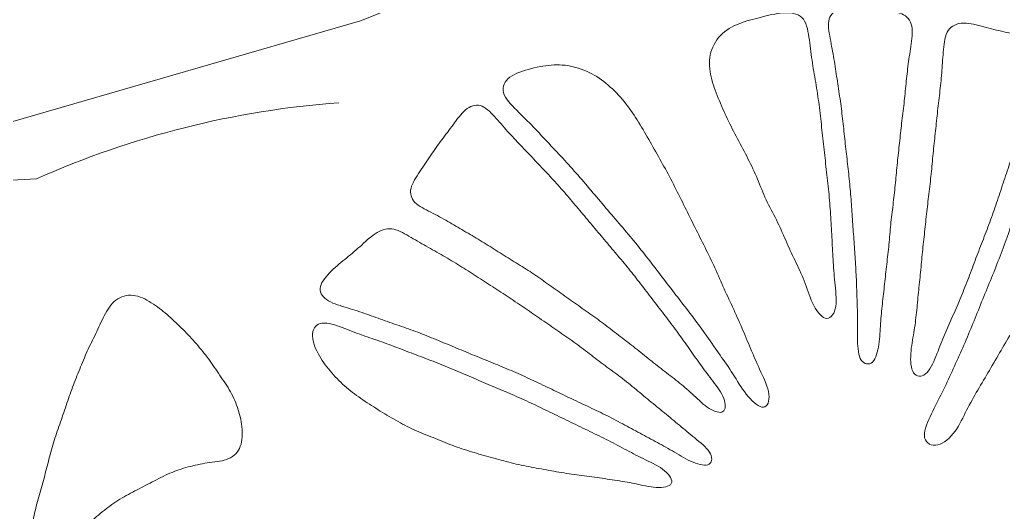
# Model space of a CAD drawing. Header units: inches. Extents: x 36 to 189, y -75 to 56.
# Drawn here: x 50.49 to 59.62, y 26.38 to 30.96 of the extents above; entities that cross this region are included whole.
import ezdxf

# ---------------------------------------------------------------- set-up
doc = ezdxf.new("R2010")
doc.units = ezdxf.units.IN
doc.layers.add('01_ORIGINAL_CAD', color=7, linetype='CONTINUOUS', lineweight=20)
doc.layers.add('10_EXTENSION_MASSES', color=7, linetype='CONTINUOUS', lineweight=15)

# ---------------------------------------------------------------- blocks, each defined once
blk = doc.blocks.new('OPTION_01_SCALLOP')
at = {"layer": '01_ORIGINAL_CAD'}
for points in [[(53.6498, 30.945, -0.14301), (60.2429, 31.6303, -0.286424), (65.3601, 28.4306), (66.4807, 23.8898, -0.272091), (64.8996, 18.9541), (63.6613, 17.5325)], [(53.6498, 30.945), (50.3999, 30.0042), (48.0949, 29.84), (45.4271, 29.473), (42.376, 26.5966), (41.758, 26.5966, -0.10797), (36.2477, 22.9537)]]:
    blk.add_lwpolyline(points, format="xyb", dxfattribs=at)
blk.add_lwpolyline([(46.027, 28.7592), (46.027, 29.2297), (50.6426, 29.4787)], dxfattribs=at)
blk.add_arc((54.0727, 21.7873), 8.4216, 94.2501, 114.03521, dxfattribs=at)
at = {"layer": '10_EXTENSION_MASSES'}
for points, knots in [([(58.0015, 30.9636), (58.0164, 31.0131), (58.0579, 31.0448), (58.113, 31.057), (58.1681, 31.0692), (58.2366, 31.0619), (58.3017, 31.0537), (58.3667, 31.0455), (58.4282, 31.0365), (58.4927, 31.0329), (58.5571, 31.0293), (58.6246, 31.0313), (58.6745, 31.0117), (58.7245, 30.9922), (58.757, 30.9512), (58.7681, 30.8966), (58.7793, 30.842), (58.7692, 30.7738), (58.7594, 30.7092), (58.7497, 30.6446), (58.7403, 30.5836), (58.7326, 30.5227), (58.7249, 30.4618), (58.7188, 30.4011), (58.7128, 30.34), (58.7067, 30.2789), (58.7006, 30.2174), (58.6935, 30.156), (58.6864, 30.0947), (58.6784, 30.0336), (58.6714, 29.9723), (58.6643, 29.9111), (58.6583, 29.8497), (58.6517, 29.7884), (58.6451, 29.7271), (58.638, 29.6659), (58.6319, 29.6046), (58.6258, 29.5432), (58.6207, 29.4816), (58.6146, 29.4203), (58.6085, 29.3589), (58.6015, 29.2977), (58.594, 29.2366), (58.5866, 29.1754), (58.5787, 29.1143), (58.5726, 29.0529), (58.5664, 28.9915), (58.5621, 28.9298), (58.5561, 28.8685), (58.55, 28.8071), (58.5424, 28.7461), (58.5356, 28.6848), (58.5287, 28.6236), (58.5226, 28.5621), (58.5158, 28.5007), (58.509, 28.4394), (58.5015, 28.3782), (58.495, 28.3174), (58.4885, 28.2566), (58.4829, 28.1963), (58.4789, 28.1338), (58.475, 28.0714), (58.4725, 28.0068), (58.4627, 27.9407), (58.4529, 27.8745), (58.4357, 27.8068), (58.4039, 27.7769), (58.372, 27.747), (58.3254, 27.7549), (58.2989, 27.7947), (58.2725, 27.8344), (58.2661, 27.906), (58.2641, 27.974), (58.2621, 28.0419), (58.2644, 28.1061), (58.2644, 28.1689), (58.2644, 28.2317), (58.2621, 28.293), (58.26, 28.355), (58.258, 28.4169), (58.2562, 28.4796), (58.2536, 28.5421), (58.251, 28.6046), (58.2476, 28.6671), (58.2435, 28.7295), (58.2395, 28.7918), (58.2348, 28.8541), (58.2304, 28.9165), (58.2259, 28.9788), (58.2217, 29.0411), (58.2175, 29.1035), (58.2134, 29.1659), (58.2093, 29.2282), (58.2045, 29.2905), (58.1996, 29.3528), (58.1939, 29.4151), (58.1875, 29.4772), (58.181, 29.5394), (58.1739, 29.6015), (58.1668, 29.6636), (58.1598, 29.7257), (58.1529, 29.7878), (58.1462, 29.8499), (58.1395, 29.9121), (58.1329, 29.9742), (58.1257, 30.0363), (58.1185, 30.0984), (58.1106, 30.1604), (58.1018, 30.2223), (58.093, 30.2842), (58.0833, 30.3461), (58.0741, 30.4075), (58.065, 30.469), (58.0564, 30.5301), (58.0458, 30.592), (58.0353, 30.6539), (58.0228, 30.7166), (58.0107, 30.7816), (57.9985, 30.8466), (57.9866, 30.914), (58.0015, 30.9636)], [0, 0, 0, 0, 0.025, 0.025, 0.025, 0.05, 0.05, 0.05, 0.075, 0.075, 0.075, 0.1, 0.1, 0.1, 0.125, 0.125, 0.125, 0.15, 0.15, 0.15, 0.175, 0.175, 0.175, 0.2, 0.2, 0.2, 0.225, 0.225, 0.225, 0.25, 0.25, 0.25, 0.275, 0.275, 0.275, 0.3, 0.3, 0.3, 0.325, 0.325, 0.325, 0.35, 0.35, 0.35, 0.375, 0.375, 0.375, 0.4, 0.4, 0.4, 0.425, 0.425, 0.425, 0.45, 0.45, 0.45, 0.475, 0.475, 0.475, 0.5, 0.5, 0.5, 0.525, 0.525, 0.525, 0.55, 0.55, 0.55, 0.575, 0.575, 0.575, 0.6, 0.6, 0.6, 0.625, 0.625, 0.625, 0.65, 0.65, 0.65, 0.675, 0.675, 0.675, 0.7, 0.7, 0.7, 0.725, 0.725, 0.725, 0.75, 0.75, 0.75, 0.775, 0.775, 0.775, 0.8, 0.8, 0.8, 0.825, 0.825, 0.825, 0.85, 0.85, 0.85, 0.875, 0.875, 0.875, 0.9, 0.9, 0.9, 0.925, 0.925, 0.925, 0.95, 0.95, 0.95, 0.975, 0.975, 0.975, 1, 1, 1, 1]), ([(56.9049, 30.4251), (56.8896, 30.4926), (56.8836, 30.5627), (56.8973, 30.6296), (56.9111, 30.6966), (56.9445, 30.7604), (56.9919, 30.8098), (57.0393, 30.8592), (57.1006, 30.8943), (57.1645, 30.9198), (57.2284, 30.9452), (57.2948, 30.9611), (57.3639, 30.9787), (57.4331, 30.9962), (57.5049, 31.0155), (57.5735, 31.0206), (57.642, 31.0258), (57.7073, 31.0169), (57.7475, 30.9771), (57.7876, 30.9374), (57.8027, 30.8667), (57.8138, 30.7951), (57.8249, 30.7235), (57.832, 30.651), (57.842, 30.5808), (57.8519, 30.5106), (57.8646, 30.4426), (57.8763, 30.374), (57.8879, 30.3054), (57.8985, 30.2361), (57.9075, 30.1666), (57.9164, 30.0971), (57.9238, 30.0274), (57.9313, 29.9577), (57.9388, 29.888), (57.9463, 29.8184), (57.954, 29.7488), (57.9618, 29.6792), (57.9696, 29.6096), (57.9775, 29.54), (57.9855, 29.4704), (57.9934, 29.4008), (58, 29.3311), (58.0065, 29.2614), (58.0116, 29.1916), (58.016, 29.1216), (58.0204, 29.0516), (58.0241, 28.9814), (58.0276, 28.9116), (58.0311, 28.8418), (58.0343, 28.7724), (58.0386, 28.7033), (58.043, 28.6343), (58.0485, 28.5657), (58.0561, 28.4904), (58.0636, 28.4151), (58.073, 28.3331), (58.0584, 28.2723), (58.0438, 28.2115), (58.005, 28.172), (57.9635, 28.1841), (57.9219, 28.1962), (57.8776, 28.2599), (57.8457, 28.3271), (57.8138, 28.3943), (57.7943, 28.4649), (57.7692, 28.5305), (57.7442, 28.5962), (57.7136, 28.6569), (57.684, 28.719), (57.6544, 28.781), (57.6257, 28.8444), (57.5978, 28.908), (57.5698, 28.9716), (57.5425, 29.0354), (57.5113, 29.0978), (57.4802, 29.1603), (57.4452, 29.2213), (57.4158, 29.2844), (57.3864, 29.3475), (57.3627, 29.4127), (57.3358, 29.4766), (57.3089, 29.5406), (57.2789, 29.6033), (57.2475, 29.6656), (57.216, 29.7278), (57.1831, 29.7895), (57.1504, 29.8514), (57.1178, 29.9132), (57.0856, 29.9752), (57.0555, 30.0381), (57.0255, 30.1009), (56.9978, 30.1644), (56.9715, 30.2287), (56.9452, 30.2929), (56.9203, 30.3577), (56.9049, 30.4251)], [0, 0, 0, 0, 0.03125, 0.03125, 0.03125, 0.0625, 0.0625, 0.0625, 0.09375, 0.09375, 0.09375, 0.125, 0.125, 0.125, 0.15625, 0.15625, 0.15625, 0.1875, 0.1875, 0.1875, 0.21875, 0.21875, 0.21875, 0.25, 0.25, 0.25, 0.28125, 0.28125, 0.28125, 0.3125, 0.3125, 0.3125, 0.34375, 0.34375, 0.34375, 0.375, 0.375, 0.375, 0.40625, 0.40625, 0.40625, 0.4375, 0.4375, 0.4375, 0.46875, 0.46875, 0.46875, 0.5, 0.5, 0.5, 0.53125, 0.53125, 0.53125, 0.5625, 0.5625, 0.5625, 0.59375, 0.59375, 0.59375, 0.625, 0.625, 0.625, 0.65625, 0.65625, 0.65625, 0.6875, 0.6875, 0.6875, 0.71875, 0.71875, 0.71875, 0.75, 0.75, 0.75, 0.78125, 0.78125, 0.78125, 0.8125, 0.8125, 0.8125, 0.84375, 0.84375, 0.84375, 0.875, 0.875, 0.875, 0.90625, 0.90625, 0.90625, 0.9375, 0.9375, 0.9375, 0.96875, 0.96875, 0.96875, 1, 1, 1, 1]), ([(58.8961, 27.6658), (58.8574, 27.6339), (58.8109, 27.6375), (58.7852, 27.6755), (58.7596, 27.7136), (58.7549, 27.7861), (58.7592, 27.8546), (58.7635, 27.9231), (58.777, 27.9875), (58.7875, 28.0502), (58.798, 28.1129), (58.8056, 28.1739), (58.8121, 28.2358), (58.8186, 28.2977), (58.824, 28.3606), (58.8302, 28.4233), (58.8364, 28.4859), (58.8434, 28.5485), (58.8495, 28.6111), (58.8557, 28.6738), (58.8609, 28.7365), (58.8673, 28.799), (58.8736, 28.8616), (58.881, 28.9239), (58.8878, 28.9863), (58.8947, 29.0488), (58.9009, 29.1114), (58.9078, 29.1739), (58.9148, 29.2364), (58.9224, 29.2987), (58.9298, 29.3611), (58.9372, 29.4235), (58.9444, 29.4859), (58.9507, 29.5485), (58.957, 29.6111), (58.9623, 29.6738), (58.9685, 29.7364), (58.9747, 29.7989), (58.9817, 29.8613), (58.9885, 29.9238), (58.9952, 29.9863), (59.0016, 30.0489), (59.0086, 30.1114), (59.0157, 30.1739), (59.0234, 30.2363), (59.0302, 30.2985), (59.0369, 30.3607), (59.0428, 30.4227), (59.0478, 30.4859), (59.0528, 30.549), (59.0569, 30.6132), (59.0626, 30.6791), (59.0683, 30.7451), (59.0756, 30.8128), (59.1058, 30.8574), (59.1361, 30.9021), (59.1895, 30.9237), (59.2493, 30.9251), (59.3091, 30.9266), (59.3754, 30.9078), (59.4384, 30.8909), (59.5014, 30.874), (59.5611, 30.8589), (59.6236, 30.8445), (59.6861, 30.8301), (59.7514, 30.8165), (59.8122, 30.7965), (59.873, 30.7765), (59.9293, 30.7502), (59.9545, 30.7063), (59.9798, 30.6623), (59.974, 30.6008), (59.959, 30.5382), (59.9441, 30.4756), (59.9201, 30.412), (59.8997, 30.3499), (59.8793, 30.2877), (59.8625, 30.2271), (59.8457, 30.1661), (59.8289, 30.1051), (59.812, 30.0437), (59.7941, 29.9826), (59.7762, 29.9215), (59.7572, 29.8606), (59.7375, 29.7999), (59.7178, 29.7393), (59.6973, 29.679), (59.677, 29.6186), (59.6567, 29.5582), (59.6365, 29.4978), (59.6164, 29.4373), (59.5964, 29.3768), (59.5765, 29.3162), (59.556, 29.2559), (59.5355, 29.1956), (59.5143, 29.1355), (59.4922, 29.0757), (59.4702, 29.016), (59.4472, 28.9565), (59.4243, 28.8971), (59.4014, 28.8376), (59.3786, 28.7781), (59.3559, 28.7185), (59.3333, 28.659), (59.3109, 28.5993), (59.2879, 28.5399), (59.265, 28.4804), (59.2415, 28.4212), (59.217, 28.3623), (59.1924, 28.3034), (59.1668, 28.2448), (59.1411, 28.187), (59.1155, 28.1291), (59.0898, 28.072), (59.0657, 28.013), (59.0416, 27.9539), (59.0191, 27.8931), (58.9924, 27.829), (58.9657, 27.7649), (58.9348, 27.6976), (58.8961, 27.6658)], [0, 0, 0, 0, 0.025, 0.025, 0.025, 0.05, 0.05, 0.05, 0.075, 0.075, 0.075, 0.1, 0.1, 0.1, 0.125, 0.125, 0.125, 0.15, 0.15, 0.15, 0.175, 0.175, 0.175, 0.2, 0.2, 0.2, 0.225, 0.225, 0.225, 0.25, 0.25, 0.25, 0.275, 0.275, 0.275, 0.3, 0.3, 0.3, 0.325, 0.325, 0.325, 0.35, 0.35, 0.35, 0.375, 0.375, 0.375, 0.4, 0.4, 0.4, 0.425, 0.425, 0.425, 0.45, 0.45, 0.45, 0.475, 0.475, 0.475, 0.5, 0.5, 0.5, 0.525, 0.525, 0.525, 0.55, 0.55, 0.55, 0.575, 0.575, 0.575, 0.6, 0.6, 0.6, 0.625, 0.625, 0.625, 0.65, 0.65, 0.65, 0.675, 0.675, 0.675, 0.7, 0.7, 0.7, 0.725, 0.725, 0.725, 0.75, 0.75, 0.75, 0.775, 0.775, 0.775, 0.8, 0.8, 0.8, 0.825, 0.825, 0.825, 0.85, 0.85, 0.85, 0.875, 0.875, 0.875, 0.9, 0.9, 0.9, 0.925, 0.925, 0.925, 0.95, 0.95, 0.95, 0.975, 0.975, 0.975, 1, 1, 1, 1]), ([(59.0092, 27.0062), (58.9529, 26.9931), (58.8998, 27.0205), (58.8879, 27.0719), (58.876, 27.1233), (58.9053, 27.1986), (58.938, 27.2691), (58.9708, 27.3396), (59.0069, 27.4053), (59.0394, 27.4704), (59.072, 27.5354), (59.1009, 27.5998), (59.1307, 27.6647), (59.1604, 27.7295), (59.1909, 27.7949), (59.2203, 27.8607), (59.2498, 27.9264), (59.2782, 27.9926), (59.3057, 28.0591), (59.3332, 28.1257), (59.3598, 28.1925), (59.3866, 28.2593), (59.4134, 28.3261), (59.4405, 28.3928), (59.4677, 28.4594), (59.4949, 28.5261), (59.5224, 28.5926), (59.549, 28.6595), (59.5756, 28.7263), (59.6014, 28.7935), (59.626, 28.8611), (59.6506, 28.9288), (59.674, 28.9968), (59.6975, 29.0649), (59.721, 29.1329), (59.7445, 29.201), (59.7683, 29.2689), (59.7921, 29.3368), (59.8161, 29.4047), (59.8397, 29.4726), (59.8634, 29.5406), (59.8866, 29.6087), (59.9084, 29.6774), (59.9302, 29.746), (59.9506, 29.8152), (59.9711, 29.8841), (59.9916, 29.9529), (60.0122, 30.0214), (60.0325, 30.0899), (60.0528, 30.1585), (60.0728, 30.2271), (60.0906, 30.3006), (60.1084, 30.3741), (60.1241, 30.4524), (60.1529, 30.5133), (60.1817, 30.5742), (60.2236, 30.6177), (60.2792, 30.6247), (60.3347, 30.6318), (60.4038, 30.6025), (60.4746, 30.573), (60.5454, 30.5434), (60.6178, 30.5137), (60.6832, 30.4809), (60.7485, 30.4482), (60.8067, 30.4124), (60.8248, 30.361), (60.8429, 30.3095), (60.8209, 30.2424), (60.7876, 30.1777), (60.7544, 30.113), (60.7099, 30.0508), (60.6721, 29.9882), (60.6343, 29.9256), (60.6032, 29.8626), (60.5724, 29.7987), (60.5416, 29.7349), (60.5112, 29.6701), (60.4791, 29.606), (60.447, 29.5419), (60.4132, 29.4784), (60.3807, 29.4143), (60.3481, 29.3502), (60.3169, 29.2854), (60.285, 29.2212), (60.2532, 29.1569), (60.2208, 29.0931), (60.1883, 29.0293), (60.1559, 28.9655), (60.1234, 28.9017), (60.0913, 28.8376), (60.0592, 28.7734), (60.0274, 28.7091), (59.9953, 28.645), (59.9633, 28.5809), (59.9309, 28.5171), (59.8993, 28.4528), (59.8676, 28.3886), (59.8365, 28.3239), (59.8042, 28.2598), (59.7719, 28.1958), (59.7384, 28.1323), (59.7036, 28.0698), (59.6687, 28.0074), (59.6326, 27.9459), (59.5967, 27.8843), (59.5609, 27.8227), (59.5252, 27.761), (59.4891, 27.6994), (59.4531, 27.6378), (59.4166, 27.5764), (59.3809, 27.5151), (59.3451, 27.4538), (59.3101, 27.3927), (59.2775, 27.328), (59.2449, 27.2633), (59.2148, 27.195), (59.17, 27.134), (59.1252, 27.073), (59.0656, 27.0193), (59.0092, 27.0062)], [0, 0, 0, 0, 0.025, 0.025, 0.025, 0.05, 0.05, 0.05, 0.075, 0.075, 0.075, 0.1, 0.1, 0.1, 0.125, 0.125, 0.125, 0.15, 0.15, 0.15, 0.175, 0.175, 0.175, 0.2, 0.2, 0.2, 0.225, 0.225, 0.225, 0.25, 0.25, 0.25, 0.275, 0.275, 0.275, 0.3, 0.3, 0.3, 0.325, 0.325, 0.325, 0.35, 0.35, 0.35, 0.375, 0.375, 0.375, 0.4, 0.4, 0.4, 0.425, 0.425, 0.425, 0.45, 0.45, 0.45, 0.475, 0.475, 0.475, 0.5, 0.5, 0.5, 0.525, 0.525, 0.525, 0.55, 0.55, 0.55, 0.575, 0.575, 0.575, 0.6, 0.6, 0.6, 0.625, 0.625, 0.625, 0.65, 0.65, 0.65, 0.675, 0.675, 0.675, 0.7, 0.7, 0.7, 0.725, 0.725, 0.725, 0.75, 0.75, 0.75, 0.775, 0.775, 0.775, 0.8, 0.8, 0.8, 0.825, 0.825, 0.825, 0.85, 0.85, 0.85, 0.875, 0.875, 0.875, 0.9, 0.9, 0.9, 0.925, 0.925, 0.925, 0.95, 0.95, 0.95, 0.975, 0.975, 0.975, 1, 1, 1, 1]), ([(54.977, 30.2795), (54.9619, 30.3337), (54.9861, 30.3857), (55.0364, 30.4233), (55.0868, 30.461), (55.1634, 30.4842), (55.2362, 30.5025), (55.3091, 30.5208), (55.3782, 30.5342), (55.4467, 30.537), (55.5153, 30.5399), (55.5834, 30.5322), (55.6502, 30.5137), (55.717, 30.4951), (55.7825, 30.4657), (55.8426, 30.4281), (55.9026, 30.3905), (55.9572, 30.3447), (56.0076, 30.295), (56.058, 30.2453), (56.1041, 30.1916), (56.1455, 30.135), (56.1869, 30.0785), (56.2236, 30.019), (56.2594, 29.9588), (56.2952, 29.8985), (56.3301, 29.8374), (56.3648, 29.7765), (56.3994, 29.7156), (56.4338, 29.6548), (56.4675, 29.5932), (56.5012, 29.5316), (56.5343, 29.4691), (56.5666, 29.4061), (56.5989, 29.3432), (56.6305, 29.2798), (56.6616, 29.2168), (56.6927, 29.1539), (56.7234, 29.0914), (56.7545, 29.0289), (56.7855, 28.9663), (56.817, 28.9037), (56.8485, 28.8407), (56.88, 28.7778), (56.9116, 28.7145), (56.9408, 28.6503), (56.97, 28.5861), (56.997, 28.521), (57.0259, 28.4566), (57.0548, 28.3923), (57.0857, 28.3288), (57.1152, 28.2645), (57.1448, 28.2002), (57.173, 28.1351), (57.2003, 28.0707), (57.2277, 28.0064), (57.2541, 27.9426), (57.2812, 27.8792), (57.3083, 27.8158), (57.3359, 27.7527), (57.3673, 27.6841), (57.3987, 27.6156), (57.4338, 27.5414), (57.4415, 27.4777), (57.4492, 27.4139), (57.4295, 27.3604), (57.3913, 27.357), (57.3532, 27.3536), (57.2966, 27.4003), (57.2486, 27.4573), (57.2006, 27.5143), (57.1613, 27.5817), (57.1218, 27.6438), (57.0824, 27.706), (57.0429, 27.7628), (57.0029, 27.8203), (56.9629, 27.8779), (56.9223, 27.936), (56.8814, 27.994), (56.8405, 28.052), (56.7991, 28.1098), (56.7567, 28.1667), (56.7143, 28.2237), (56.6709, 28.2798), (56.6275, 28.3359), (56.5841, 28.392), (56.5407, 28.4481), (56.4975, 28.5044), (56.4543, 28.5607), (56.4113, 28.6171), (56.3681, 28.6734), (56.3249, 28.7297), (56.2816, 28.786), (56.2372, 28.8413), (56.1928, 28.8965), (56.1472, 28.9509), (56.1013, 29.005), (56.0554, 29.0591), (56.0091, 29.1129), (55.963, 29.1669), (55.917, 29.2209), (55.8711, 29.275), (55.8253, 29.3292), (55.7795, 29.3834), (55.7339, 29.4377), (55.6874, 29.4913), (55.6409, 29.5449), (55.5936, 29.5978), (55.5455, 29.65), (55.4973, 29.7023), (55.4484, 29.7539), (55.4004, 29.8054), (55.3523, 29.857), (55.3051, 29.9086), (55.2553, 29.9597), (55.2055, 30.0109), (55.1532, 30.0615), (55.0998, 30.1151), (55.0465, 30.1687), (54.9921, 30.2252), (54.977, 30.2795)], [0, 0, 0, 0, 0.025, 0.025, 0.025, 0.05, 0.05, 0.05, 0.075, 0.075, 0.075, 0.1, 0.1, 0.1, 0.125, 0.125, 0.125, 0.15, 0.15, 0.15, 0.175, 0.175, 0.175, 0.2, 0.2, 0.2, 0.225, 0.225, 0.225, 0.25, 0.25, 0.25, 0.275, 0.275, 0.275, 0.3, 0.3, 0.3, 0.325, 0.325, 0.325, 0.35, 0.35, 0.35, 0.375, 0.375, 0.375, 0.4, 0.4, 0.4, 0.425, 0.425, 0.425, 0.45, 0.45, 0.45, 0.475, 0.475, 0.475, 0.5, 0.5, 0.5, 0.525, 0.525, 0.525, 0.55, 0.55, 0.55, 0.575, 0.575, 0.575, 0.6, 0.6, 0.6, 0.625, 0.625, 0.625, 0.65, 0.65, 0.65, 0.675, 0.675, 0.675, 0.7, 0.7, 0.7, 0.725, 0.725, 0.725, 0.75, 0.75, 0.75, 0.775, 0.775, 0.775, 0.8, 0.8, 0.8, 0.825, 0.825, 0.825, 0.85, 0.85, 0.85, 0.875, 0.875, 0.875, 0.9, 0.9, 0.9, 0.925, 0.925, 0.925, 0.95, 0.95, 0.95, 0.975, 0.975, 0.975, 1, 1, 1, 1]), ([(54.1187, 29.3918), (54.1303, 29.4415), (54.1666, 29.4953), (54.2014, 29.5472), (54.2362, 29.5991), (54.2695, 29.6492), (54.3027, 29.6977), (54.336, 29.7462), (54.3693, 29.7931), (54.4038, 29.8397), (54.4383, 29.8862), (54.4741, 29.9323), (54.5103, 29.9817), (54.5465, 30.0312), (54.5831, 30.0839), (54.6254, 30.1191), (54.6677, 30.1543), (54.7157, 30.1719), (54.7619, 30.1589), (54.8082, 30.146), (54.8527, 30.1023), (54.8946, 30.0569), (54.9364, 30.0115), (54.9757, 29.9644), (55.0155, 29.9198), (55.0553, 29.8752), (55.0956, 29.8332), (55.1361, 29.7907), (55.1765, 29.7483), (55.217, 29.7055), (55.2576, 29.6626), (55.2982, 29.6197), (55.3388, 29.5769), (55.3792, 29.5338), (55.4196, 29.4908), (55.4597, 29.4476), (55.4989, 29.4035), (55.538, 29.3594), (55.5762, 29.3145), (55.6142, 29.2693), (55.6522, 29.2242), (55.6901, 29.1789), (55.728, 29.1337), (55.7659, 29.0885), (55.8039, 29.0434), (55.8419, 28.9983), (55.88, 28.9532), (55.918, 28.9081), (55.9561, 28.8631), (55.9942, 28.818), (56.0324, 28.7731), (56.0702, 28.7278), (56.108, 28.6825), (56.1454, 28.6369), (56.1821, 28.5907), (56.2187, 28.5445), (56.2546, 28.4976), (56.2904, 28.4508), (56.3263, 28.4039), (56.3622, 28.3571), (56.3982, 28.3104), (56.4343, 28.2637), (56.4704, 28.2171), (56.506, 28.17), (56.5416, 28.123), (56.5767, 28.0756), (56.6114, 28.0277), (56.646, 27.9799), (56.6801, 27.9316), (56.7139, 27.8834), (56.7477, 27.8353), (56.7811, 27.7874), (56.8155, 27.7401), (56.85, 27.6928), (56.8855, 27.6462), (56.9235, 27.596), (56.9616, 27.5458), (57.0023, 27.4921), (57.0222, 27.4393), (57.0422, 27.3864), (57.0415, 27.3344), (57.0152, 27.3166), (56.9888, 27.2987), (56.9369, 27.3149), (56.8874, 27.3462), (56.838, 27.3775), (56.791, 27.4239), (56.7458, 27.4658), (56.7005, 27.5078), (56.6569, 27.5455), (56.612, 27.5819), (56.5671, 27.6182), (56.521, 27.6534), (56.4749, 27.689), (56.4289, 27.7245), (56.3828, 27.7606), (56.3373, 27.7971), (56.2918, 27.8336), (56.2468, 27.8706), (56.2009, 27.9067), (56.155, 27.9428), (56.1082, 27.978), (56.0617, 28.0138), (56.0152, 28.0496), (55.9692, 28.086), (55.9224, 28.1213), (55.8757, 28.1567), (55.8283, 28.1909), (55.7805, 28.2248), (55.7327, 28.2587), (55.6845, 28.2922), (55.6366, 28.3261), (55.5888, 28.3601), (55.5411, 28.3944), (55.4934, 28.4284), (55.4457, 28.4624), (55.3978, 28.496), (55.35, 28.5296), (55.3022, 28.5632), (55.2544, 28.5967), (55.2054, 28.6282), (55.1564, 28.6598), (55.1061, 28.6895), (55.0564, 28.7201), (55.0067, 28.7507), (54.9576, 28.7824), (54.9083, 28.8137), (54.859, 28.8449), (54.8095, 28.8759), (54.7598, 28.9062), (54.7101, 28.9365), (54.6602, 28.966), (54.6106, 28.9955), (54.561, 29.0249), (54.5116, 29.0541), (54.4609, 29.083), (54.4101, 29.1119), (54.3579, 29.1403), (54.303, 29.1683), (54.2482, 29.1962), (54.1906, 29.2235), (54.1553, 29.26), (54.1201, 29.2965), (54.107, 29.3421), (54.1187, 29.3918)], [0, 0, 0, 0, 0.020833, 0.020833, 0.020833, 0.041667, 0.041667, 0.041667, 0.0625, 0.0625, 0.0625, 0.083333, 0.083333, 0.083333, 0.104167, 0.104167, 0.104167, 0.125, 0.125, 0.125, 0.145833, 0.145833, 0.145833, 0.166667, 0.166667, 0.166667, 0.1875, 0.1875, 0.1875, 0.208333, 0.208333, 0.208333, 0.229167, 0.229167, 0.229167, 0.25, 0.25, 0.25, 0.270833, 0.270833, 0.270833, 0.291667, 0.291667, 0.291667, 0.3125, 0.3125, 0.3125, 0.333333, 0.333333, 0.333333, 0.354167, 0.354167, 0.354167, 0.375, 0.375, 0.375, 0.395833, 0.395833, 0.395833, 0.416667, 0.416667, 0.416667, 0.4375, 0.4375, 0.4375, 0.458333, 0.458333, 0.458333, 0.479167, 0.479167, 0.479167, 0.5, 0.5, 0.5, 0.520833, 0.520833, 0.520833, 0.541667, 0.541667, 0.541667, 0.5625, 0.5625, 0.5625, 0.583333, 0.583333, 0.583333, 0.604167, 0.604167, 0.604167, 0.625, 0.625, 0.625, 0.645833, 0.645833, 0.645833, 0.666667, 0.666667, 0.666667, 0.6875, 0.6875, 0.6875, 0.708333, 0.708333, 0.708333, 0.729167, 0.729167, 0.729167, 0.75, 0.75, 0.75, 0.770833, 0.770833, 0.770833, 0.791667, 0.791667, 0.791667, 0.8125, 0.8125, 0.8125, 0.833333, 0.833333, 0.833333, 0.854167, 0.854167, 0.854167, 0.875, 0.875, 0.875, 0.895833, 0.895833, 0.895833, 0.916667, 0.916667, 0.916667, 0.9375, 0.9375, 0.9375, 0.958333, 0.958333, 0.958333, 0.979167, 0.979167, 0.979167, 1, 1, 1, 1]), ([(53.2742, 28.4609), (53.2776, 28.5069), (53.3171, 28.5582), (53.3617, 28.6043), (53.4063, 28.6504), (53.4561, 28.6911), (53.5039, 28.7303), (53.5518, 28.7695), (53.5977, 28.8071), (53.6436, 28.8483), (53.6896, 28.8895), (53.7355, 28.9344), (53.7848, 28.9671), (53.8341, 28.9998), (53.8866, 29.0202), (53.9395, 29.0146), (53.9924, 29.0089), (54.0456, 28.9772), (54.0992, 28.9458), (54.1529, 28.9144), (54.2069, 28.8834), (54.2602, 28.8533), (54.3134, 28.8232), (54.3658, 28.7942), (54.4176, 28.7641), (54.4695, 28.7341), (54.5208, 28.703), (54.5719, 28.6714), (54.6229, 28.6398), (54.6737, 28.6077), (54.7245, 28.5746), (54.7752, 28.5416), (54.8259, 28.5076), (54.8769, 28.4742), (54.928, 28.4408), (54.9794, 28.4081), (55.0302, 28.3749), (55.0809, 28.3417), (55.131, 28.3079), (55.1812, 28.2738), (55.2315, 28.2396), (55.2818, 28.2051), (55.3317, 28.1702), (55.3816, 28.1354), (55.4311, 28.1002), (55.4808, 28.0657), (55.5306, 28.0313), (55.5804, 27.9975), (55.6296, 27.9624), (55.6788, 27.9272), (55.7272, 27.8907), (55.7753, 27.8537), (55.8235, 27.8167), (55.8714, 27.7792), (55.9201, 27.7432), (55.9688, 27.7072), (56.0183, 27.6727), (56.0665, 27.636), (56.1146, 27.5994), (56.1614, 27.5605), (56.2082, 27.5215), (56.255, 27.4825), (56.3018, 27.4433), (56.3489, 27.4048), (56.3959, 27.3662), (56.4432, 27.3283), (56.4895, 27.29), (56.5358, 27.2517), (56.5811, 27.2132), (56.6278, 27.1746), (56.6745, 27.136), (56.7226, 27.0973), (56.7735, 27.0554), (56.8243, 27.0135), (56.878, 26.9684), (56.8997, 26.9239), (56.9214, 26.8794), (56.9112, 26.8356), (56.8744, 26.823), (56.8376, 26.8104), (56.7741, 26.8289), (56.7147, 26.856), (56.6554, 26.883), (56.6001, 26.9186), (56.5462, 26.9507), (56.4922, 26.9827), (56.4395, 27.0111), (56.3863, 27.0397), (56.333, 27.0682), (56.2791, 27.0969), (56.2253, 27.126), (56.1716, 27.1551), (56.1179, 27.1846), (56.0639, 27.2133), (56.0099, 27.242), (55.9556, 27.2699), (55.9008, 27.2969), (55.846, 27.3238), (55.7907, 27.3498), (55.7354, 27.3759), (55.6801, 27.402), (55.6248, 27.4281), (55.5696, 27.4543), (55.5144, 27.4804), (55.4592, 27.5067), (55.4041, 27.5331), (55.349, 27.5595), (55.2939, 27.586), (55.2386, 27.612), (55.1832, 27.6379), (55.1277, 27.6633), (55.0716, 27.6876), (55.0155, 27.7118), (54.959, 27.735), (54.9024, 27.7582), (54.8459, 27.7813), (54.7893, 27.8045), (54.7328, 27.8277), (54.6762, 27.8509), (54.6197, 27.8742), (54.5633, 27.8976), (54.5068, 27.9209), (54.4504, 27.9444), (54.3939, 27.9678), (54.3374, 27.9911), (54.2809, 28.0144), (54.2239, 28.0364), (54.1669, 28.0584), (54.1095, 28.0791), (54.0518, 28.0995), (53.9941, 28.1199), (53.9362, 28.14), (53.8788, 28.1603), (53.8214, 28.1807), (53.7644, 28.2015), (53.7071, 28.2215), (53.6497, 28.2415), (53.5919, 28.2608), (53.5301, 28.2793), (53.4682, 28.2979), (53.4023, 28.3157), (53.353, 28.3449), (53.3036, 28.3742), (53.2709, 28.4148), (53.2742, 28.4609)], [0, 0, 0, 0, 0.020833, 0.020833, 0.020833, 0.041667, 0.041667, 0.041667, 0.0625, 0.0625, 0.0625, 0.083333, 0.083333, 0.083333, 0.104167, 0.104167, 0.104167, 0.125, 0.125, 0.125, 0.145833, 0.145833, 0.145833, 0.166667, 0.166667, 0.166667, 0.1875, 0.1875, 0.1875, 0.208333, 0.208333, 0.208333, 0.229167, 0.229167, 0.229167, 0.25, 0.25, 0.25, 0.270833, 0.270833, 0.270833, 0.291667, 0.291667, 0.291667, 0.3125, 0.3125, 0.3125, 0.333333, 0.333333, 0.333333, 0.354167, 0.354167, 0.354167, 0.375, 0.375, 0.375, 0.395833, 0.395833, 0.395833, 0.416667, 0.416667, 0.416667, 0.4375, 0.4375, 0.4375, 0.458333, 0.458333, 0.458333, 0.479167, 0.479167, 0.479167, 0.5, 0.5, 0.5, 0.520833, 0.520833, 0.520833, 0.541667, 0.541667, 0.541667, 0.5625, 0.5625, 0.5625, 0.583333, 0.583333, 0.583333, 0.604167, 0.604167, 0.604167, 0.625, 0.625, 0.625, 0.645833, 0.645833, 0.645833, 0.666667, 0.666667, 0.666667, 0.6875, 0.6875, 0.6875, 0.708333, 0.708333, 0.708333, 0.729167, 0.729167, 0.729167, 0.75, 0.75, 0.75, 0.770833, 0.770833, 0.770833, 0.791667, 0.791667, 0.791667, 0.8125, 0.8125, 0.8125, 0.833333, 0.833333, 0.833333, 0.854167, 0.854167, 0.854167, 0.875, 0.875, 0.875, 0.895833, 0.895833, 0.895833, 0.916667, 0.916667, 0.916667, 0.9375, 0.9375, 0.9375, 0.958333, 0.958333, 0.958333, 0.979167, 0.979167, 0.979167, 1, 1, 1, 1]), ([(50.6142, 25.7613), (50.5721, 25.7421), (50.533, 25.7574), (50.5189, 25.7991), (50.5049, 25.8408), (50.5158, 25.9089), (50.53, 25.9726), (50.5442, 26.0363), (50.5615, 26.0956), (50.5759, 26.1541), (50.5903, 26.2126), (50.6017, 26.2702), (50.6143, 26.3284), (50.6268, 26.3865), (50.6404, 26.4451), (50.6559, 26.5033), (50.6714, 26.5615), (50.6888, 26.6194), (50.7051, 26.6774), (50.7215, 26.7355), (50.7369, 26.7937), (50.7518, 26.852), (50.7667, 26.9104), (50.7812, 26.9688), (50.7988, 27.0268), (50.8165, 27.0847), (50.8373, 27.1421), (50.8575, 27.1998), (50.8777, 27.2574), (50.8971, 27.3153), (50.9164, 27.3727), (50.9356, 27.4301), (50.9547, 27.487), (50.9757, 27.543), (50.9968, 27.5989), (51.02, 27.654), (51.0427, 27.7097), (51.0655, 27.7653), (51.0877, 27.8216), (51.1127, 27.8766), (51.1377, 27.9316), (51.1653, 27.9852), (51.1914, 28.0403), (51.2176, 28.0955), (51.2421, 28.1521), (51.2711, 28.2074), (51.3, 28.2627), (51.3333, 28.3168), (51.3789, 28.3518), (51.4245, 28.3867), (51.4825, 28.4025), (51.54, 28.3961), (51.5974, 28.3897), (51.6544, 28.3613), (51.7069, 28.3281), (51.7594, 28.295), (51.8075, 28.2572), (51.8534, 28.2179), (51.8994, 28.1786), (51.9433, 28.1378), (51.9861, 28.095), (52.029, 28.0521), (52.0707, 28.0072), (52.1111, 27.9616), (52.1515, 27.916), (52.1904, 27.8697), (52.2266, 27.8212), (52.2628, 27.7727), (52.2962, 27.7222), (52.3306, 27.6719), (52.3651, 27.6217), (52.4006, 27.5718), (52.4311, 27.5195), (52.4616, 27.4671), (52.4872, 27.4122), (52.5073, 27.3549), (52.5275, 27.2976), (52.5423, 27.2378), (52.5489, 27.175), (52.5554, 27.1123), (52.5538, 27.0466), (52.5339, 26.9939), (52.5141, 26.9412), (52.4761, 26.9015), (52.4254, 26.879), (52.3748, 26.8566), (52.3115, 26.8514), (52.2502, 26.8429), (52.1889, 26.8343), (52.1296, 26.8222), (52.0713, 26.8073), (52.013, 26.7924), (51.9557, 26.7747), (51.9001, 26.7519), (51.8445, 26.7292), (51.7905, 26.7014), (51.7365, 26.6734), (51.6825, 26.6454), (51.6285, 26.6172), (51.5748, 26.5893), (51.521, 26.5614), (51.4675, 26.5339), (51.4164, 26.5024), (51.3652, 26.4709), (51.3164, 26.4355), (51.2691, 26.398), (51.2217, 26.3605), (51.1758, 26.3209), (51.1315, 26.2792), (51.0872, 26.2375), (51.0444, 26.1937), (51.0014, 26.151), (50.9584, 26.1082), (50.9151, 26.0666), (50.8726, 26.0229), (50.8301, 25.9792), (50.7885, 25.9334), (50.745, 25.8837), (50.7016, 25.834), (50.6564, 25.7804), (50.6142, 25.7613)], [0, 0, 0, 0, 0.025, 0.025, 0.025, 0.05, 0.05, 0.05, 0.075, 0.075, 0.075, 0.1, 0.1, 0.1, 0.125, 0.125, 0.125, 0.15, 0.15, 0.15, 0.175, 0.175, 0.175, 0.2, 0.2, 0.2, 0.225, 0.225, 0.225, 0.25, 0.25, 0.25, 0.275, 0.275, 0.275, 0.3, 0.3, 0.3, 0.325, 0.325, 0.325, 0.35, 0.35, 0.35, 0.375, 0.375, 0.375, 0.4, 0.4, 0.4, 0.425, 0.425, 0.425, 0.45, 0.45, 0.45, 0.475, 0.475, 0.475, 0.5, 0.5, 0.5, 0.525, 0.525, 0.525, 0.55, 0.55, 0.55, 0.575, 0.575, 0.575, 0.6, 0.6, 0.6, 0.625, 0.625, 0.625, 0.65, 0.65, 0.65, 0.675, 0.675, 0.675, 0.7, 0.7, 0.7, 0.725, 0.725, 0.725, 0.75, 0.75, 0.75, 0.775, 0.775, 0.775, 0.8, 0.8, 0.8, 0.825, 0.825, 0.825, 0.85, 0.85, 0.85, 0.875, 0.875, 0.875, 0.9, 0.9, 0.9, 0.925, 0.925, 0.925, 0.95, 0.95, 0.95, 0.975, 0.975, 0.975, 1, 1, 1, 1]), ([(53.2676, 27.8342), (53.2338, 27.8937), (53.2053, 27.9615), (53.2041, 28.0186), (53.2029, 28.0757), (53.2289, 28.122), (53.276, 28.1352), (53.323, 28.1483), (53.3912, 28.1283), (53.4562, 28.1055), (53.5212, 28.0828), (53.5832, 28.0573), (53.6442, 28.0346), (53.7053, 28.012), (53.7655, 27.9922), (53.8258, 27.971), (53.8861, 27.9498), (53.9465, 27.9271), (54.0069, 27.9042), (54.0672, 27.8814), (54.1274, 27.8582), (54.1877, 27.8352), (54.248, 27.8123), (54.3082, 27.7895), (54.3682, 27.7659), (54.4281, 27.7422), (54.4877, 27.7176), (54.547, 27.6925), (54.6064, 27.6674), (54.6655, 27.6417), (54.7247, 27.6162), (54.7839, 27.5907), (54.8432, 27.5654), (54.9025, 27.5402), (54.9619, 27.515), (55.0213, 27.49), (55.0804, 27.4643), (55.1395, 27.4386), (55.1983, 27.4122), (55.2567, 27.3849), (55.315, 27.3575), (55.3729, 27.3291), (55.4308, 27.3008), (55.4887, 27.2725), (55.5466, 27.2442), (55.6046, 27.2161), (55.6626, 27.188), (55.7206, 27.16), (55.7788, 27.132), (55.8369, 27.1039), (55.8952, 27.0759), (55.9525, 27.0466), (56.0098, 27.0174), (56.0661, 26.9871), (56.1224, 26.9572), (56.1786, 26.9273), (56.2347, 26.8979), (56.2963, 26.8679), (56.358, 26.8378), (56.4251, 26.8071), (56.4733, 26.7671), (56.5214, 26.727), (56.5507, 26.6777), (56.5354, 26.6477), (56.52, 26.6178), (56.4601, 26.6073), (56.3959, 26.6112), (56.3316, 26.6151), (56.2629, 26.6334), (56.1979, 26.647), (56.1328, 26.6605), (56.0714, 26.6693), (56.0095, 26.6789), (55.9476, 26.6884), (55.8853, 26.6987), (55.8225, 26.7074), (55.7597, 26.7161), (55.6964, 26.7231), (55.6335, 26.7318), (55.5707, 26.7406), (55.5082, 26.7512), (55.4457, 26.7622), (55.3833, 26.7731), (55.3209, 26.7844), (55.2587, 26.7961), (55.1965, 26.8078), (55.1344, 26.8199), (55.0727, 26.8345), (55.0109, 26.8491), (54.9495, 26.8661), (54.888, 26.8831), (54.8264, 26.9001), (54.7648, 26.9172), (54.7039, 26.9354), (54.643, 26.9536), (54.5829, 26.9728), (54.5235, 26.9949), (54.4641, 27.017), (54.4055, 27.042), (54.3464, 27.0657), (54.2872, 27.0893), (54.2276, 27.1117), (54.1694, 27.1375), (54.1112, 27.1634), (54.0545, 27.1928), (53.9988, 27.224), (53.943, 27.2552), (53.8883, 27.2883), (53.8338, 27.3216), (53.7794, 27.355), (53.7252, 27.3887), (53.6722, 27.4247), (53.6192, 27.4606), (53.5673, 27.4988), (53.5188, 27.5405), (53.4702, 27.5822), (53.4251, 27.6274), (53.3829, 27.6755), (53.3407, 27.7236), (53.3015, 27.7747), (53.2676, 27.8342)], [0, 0, 0, 0, 0.025, 0.025, 0.025, 0.05, 0.05, 0.05, 0.075, 0.075, 0.075, 0.1, 0.1, 0.1, 0.125, 0.125, 0.125, 0.15, 0.15, 0.15, 0.175, 0.175, 0.175, 0.2, 0.2, 0.2, 0.225, 0.225, 0.225, 0.25, 0.25, 0.25, 0.275, 0.275, 0.275, 0.3, 0.3, 0.3, 0.325, 0.325, 0.325, 0.35, 0.35, 0.35, 0.375, 0.375, 0.375, 0.4, 0.4, 0.4, 0.425, 0.425, 0.425, 0.45, 0.45, 0.45, 0.475, 0.475, 0.475, 0.5, 0.5, 0.5, 0.525, 0.525, 0.525, 0.55, 0.55, 0.55, 0.575, 0.575, 0.575, 0.6, 0.6, 0.6, 0.625, 0.625, 0.625, 0.65, 0.65, 0.65, 0.675, 0.675, 0.675, 0.7, 0.7, 0.7, 0.725, 0.725, 0.725, 0.75, 0.75, 0.75, 0.775, 0.775, 0.775, 0.8, 0.8, 0.8, 0.825, 0.825, 0.825, 0.85, 0.85, 0.85, 0.875, 0.875, 0.875, 0.9, 0.9, 0.9, 0.925, 0.925, 0.925, 0.95, 0.95, 0.95, 0.975, 0.975, 0.975, 1, 1, 1, 1])]:
    blk.add_open_spline(points, degree=3, knots=knots, dxfattribs=at)

msp = doc.modelspace()

# ---------------------------------------------------------------- block references
msp.add_blockref('OPTION_01_SCALLOP', (0, 0))

doc.saveas('drawing.dxf')
